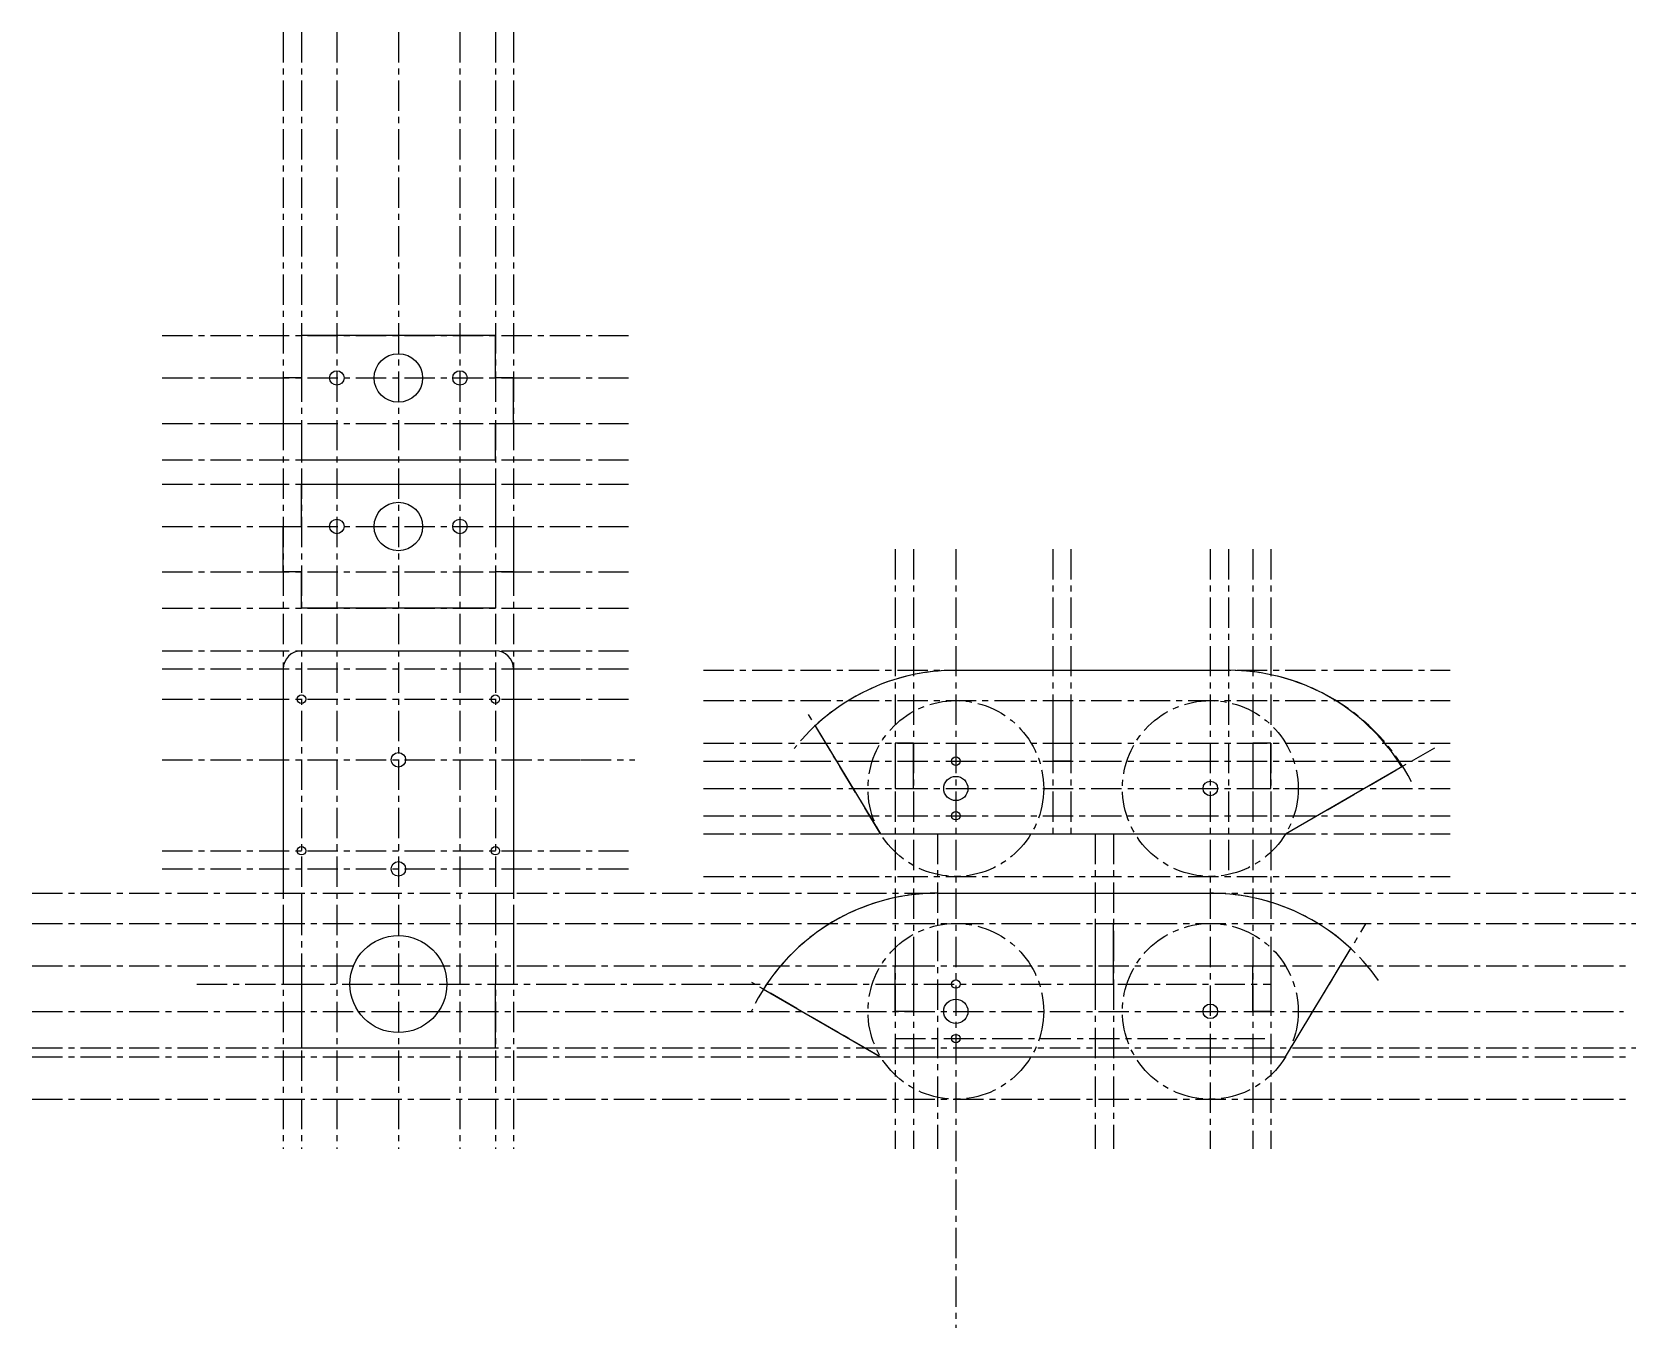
# Model space of a CAD drawing. Units: millimetres on the paper. Extents: x -129 to 136, y -123 to 91.
import ezdxf

# ---------------------------------------------------------------- set-up
doc = ezdxf.new("R2010")
doc.units = ezdxf.units.MM
doc.linetypes.add('CHAIN1', pattern=[8, 5, -1, 1, -1])
doc.layers.add('0-0', color=4, linetype='CHAIN1')
doc.layers.add('0-1', color=7, linetype='Continuous')

msp = doc.modelspace()

# ---------------------------------------------------------------- linework, layer by layer
at = {"layer": '0-0'}
for p, q in [((-87.35, 90.693), (-87.35, -93.557)), ((-84.35, 90.693), (-84.35, -93.557)), ((-78.51, 90.693), (-78.51, -93.557)), ((-68.35, 90.693), (-68.35, -93.557)), ((-58.19, 90.693), (-58.19, -93.557)), ((-52.35, 90.693), (-52.35, -93.557)), ((-49.35, 90.693), (-49.35, -93.557)), ((-107.35, 40.63), (-29.35, 40.63)), ((-107.35, 33.63), (-29.35, 33.63)), ((-107.35, 26.13), (-29.35, 26.13)), ((-107.35, 20.13), (-29.35, 20.13)), ((-107.35, 16.13), (-29.35, 16.13)), ((-107.35, 9.13), (-29.35, 9.13)), ((13.65, 5.405), (13.65, -93.557)), ((16.65, 5.405), (16.65, -93.557)), ((23.65, 5.405), (23.65, -123.095)), ((39.65, 5.405), (39.65, -41.595)), ((42.65, 5.405), (42.65, -41.595)), ((65.65, 5.405), (65.65, -93.557)), ((68.65, 5.405), (68.65, -48.595)), ((72.65, 5.405), (72.65, -93.557)), ((75.65, 5.405), (75.65, -93.557)), ((-107.35, 1.63), (-29.35, 1.63)), ((-107.35, -4.37), (-29.35, -4.37)), ((-107.35, -11.37), (-29.35, -11.37)), ((-107.35, -14.37), (-29.35, -14.37)), ((-17.987, -14.595), (105.225, -14.595)), ((-107.35, -19.37), (-29.35, -19.37)), ((-17.987, -19.595), (105.225, -19.595)), ((11.241, -41.595), (-0.786, -21.696)), ((-17.987, -26.595), (105.225, -26.595)), ((78.06, -41.595), (102.683, -27.379)), ((-17.987, -29.595), (105.225, -29.595)), ((-17.987, -34.095), (105.225, -34.095)), ((-17.987, -38.595), (105.225, -38.595)), ((-17.987, -41.595), (105.225, -41.595)), ((20.65, -41.595), (20.65, -93.557)), ((46.65, -41.595), (46.65, -93.557)), ((49.65, -41.595), (49.65, -93.557)), ((-107.35, -44.37), (-29.35, -44.37)), ((-107.35, -47.37), (-29.35, -47.37)), ((-17.987, -48.595), (105.225, -48.595)), ((-128.808, -51.37), (135.896, -51.37)), ((-128.808, -56.37), (135.896, -56.37)), ((78.06, -78.37), (91.308, -56.449)), ((-128.808, -63.37), (134.521, -63.37)), ((11.241, -78.37), (-10.009, -66.102)), ((-101.627, -66.37), (75.65, -66.37)), ((-128.808, -70.87), (133.833, -70.87)), ((13.65, -75.37), (75.65, -75.37)), ((-128.808, -76.87), (135.896, -76.87)), ((-128.808, -78.37), (134.521, -78.37)), ((-128.808, -85.37), (134.521, -85.37))]:
    msp.add_line(p, q, dxfattribs=at)
msp.add_lwpolyline([(-107.35, -29.37), (-38.223, -29.37), (-29.35, -29.37)], dxfattribs=at)
for centre in [(23.65, -34.095), (65.65, -34.095), (23.65, -70.87), (65.65, -70.87)]:
    msp.add_circle(centre, 14.5, dxfattribs=at)
for centre, start, end in [((23.65, -48.595), 90, 141.66312), ((68.65, -48.595), 27.34709, 90), ((20.65, -85.37), 90, 154.65063), ((65.65, -85.37), 35.19504, 90)]:
    msp.add_arc(centre, 34, start, end, dxfattribs=at)
at = {"layer": '0-1'}
for p, q in [((-84.35, -11.37), (-52.35, -11.37)), ((-87.35, -14.37), (-87.35, -51.37)), ((-49.35, -14.37), (-49.35, -51.37)), ((23.65, -14.595), (68.65, -14.595)), ((39.65, -19.595), (39.65, -29.595)), ((0.45, -23.741), (11.241, -41.595)), ((78.06, -41.595), (97.393, -30.433)), ((11.241, -41.595), (78.06, -41.595)), ((-87.35, -51.37), (-84.35, -51.37)), ((-84.35, -51.37), (-84.35, -56.37)), ((-52.35, -51.37), (-49.35, -51.37)), ((-52.35, -51.37), (-52.35, -56.37)), ((20.65, -51.37), (65.65, -51.37)), ((-87.35, -56.37), (-84.35, -56.37)), ((-87.35, -56.37), (-87.35, -66.37)), ((-52.35, -56.37), (-49.35, -56.37)), ((-49.35, -56.37), (-49.35, -66.37)), ((46.65, -56.37), (49.65, -56.37)), ((-87.35, -66.37), (-84.35, -66.37)), ((-52.35, -66.37), (-49.35, -66.37)), ((-8.092, -67.208), (11.241, -78.37))]:
    msp.add_line(p, q, dxfattribs=at)
for points in [[(-52.35, 26.13), (-49.35, 26.13), (-49.35, 33.63), (-52.35, 33.63), (-52.35, 40.63), (-84.35, 40.63), (-84.35, 33.63), (-87.35, 33.63), (-87.35, 26.13), (-84.35, 26.13)], [(-84.35, 26.13), (-84.35, 20.13), (-52.35, 20.13), (-52.35, 26.13)], [(39.65, -19.595), (42.65, -19.595), (42.65, -29.595), (39.65, -29.595)], [(46.65, -56.37), (46.65, -66.37), (49.65, -66.37), (49.65, -56.37)], [(11.241, -78.37), (78.06, -78.37), (88.851, -60.515)], [(-84.35, -66.37), (-84.35, -76.87), (-52.35, -76.87), (-52.35, -66.37)]]:
    msp.add_lwpolyline(points, dxfattribs=at)
for points in [[(-84.35, 16.13), (-52.35, 16.13), (-52.35, 9.13), (-49.35, 9.13), (-49.35, 1.63), (-52.35, 1.63), (-52.35, -4.37), (-84.35, -4.37), (-84.35, 1.63), (-87.35, 1.63), (-87.35, 9.13), (-84.35, 9.13)], [(13.65, -34.095), (16.65, -34.095), (16.65, -26.595), (13.65, -26.595)], [(72.65, -34.095), (75.65, -34.095), (75.65, -26.595), (72.65, -26.595)], [(13.65, -63.37), (16.65, -63.37), (16.65, -70.87), (13.65, -70.87)], [(72.65, -63.37), (75.65, -63.37), (75.65, -70.87), (72.65, -70.87)]]:
    msp.add_lwpolyline(points, close=True, dxfattribs=at)
for centre, radius in [((-68.35, 33.63), 4), ((-78.51, 33.63), 1.2), ((-58.19, 33.63), 1.2), ((-68.35, 9.13), 4), ((-78.51, 9.13), 1.2), ((-58.19, 9.13), 1.2), ((-84.35, -19.37), 0.7), ((-52.35, -19.37), 0.7), ((-68.35, -29.37), 1.2), ((23.65, -29.595), 0.7), ((23.65, -34.095), 2), ((65.65, -34.095), 1.2), ((23.65, -38.595), 0.7), ((-84.35, -44.37), 0.7), ((-52.35, -44.37), 0.7), ((-68.35, -47.37), 1.2), ((-68.35, -66.37), 8), ((23.65, -66.37), 0.7), ((23.65, -70.87), 2), ((65.65, -70.87), 1.2), ((23.65, -75.37), 0.7)]:
    msp.add_circle(centre, radius, dxfattribs=at)
for centre, radius, start, end in [((-84.35, -14.37), 3, 90, 180), ((-52.35, -14.37), 3, 0, 90), ((23.65, -48.595), 34, 90, 133.02855), ((68.65, -48.282), 33.686, 31.8388, 90), ((20.65, -85.37), 34, 90, 147.71204), ((65.65, -85.37), 34, 46.97145, 90)]:
    msp.add_arc(centre, radius, start, end, dxfattribs=at)

doc.saveas('drawing.dxf')
